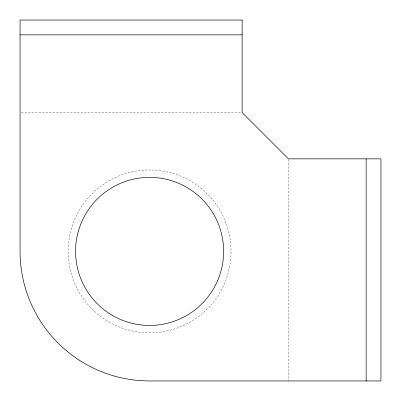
<?xml version="1.0" encoding="UTF-8"?>
<svg xmlns="http://www.w3.org/2000/svg" width="401" height="401" viewBox="0 0 401 401"><rect width="100%" height="100%" fill="white"/><g stroke="black" fill="none" stroke-linecap="round" stroke-linejoin="round"><path stroke-width="0.3" stroke-dasharray="2 1.5" d="M21.303 112.591L241.517 112.591M288.409 159.483L288.409 380.95M108.887 321.918A81.433 81.433 0 0 0 231.036 251.397A81.433 81.433 0 0 0 108.887 180.871A81.433 81.433 0 0 0 108.887 321.918"/><path stroke-width="0.6" d="M20.05 34.857L242.144 34.857M366.143 158.856L366.143 380.95M242.144 20.05L20.05 20.05L20.05 251.397A129.553 129.553 0 0 0 149.603 380.95L380.95 380.95L380.95 158.856L288.409 158.856L242.144 112.591L242.144 20.05M112.591 315.507A74.03 74.03 0 0 0 223.633 251.397A74.03 74.03 0 0 0 112.591 187.282A74.03 74.03 0 0 0 112.591 315.507"/></g></svg>
